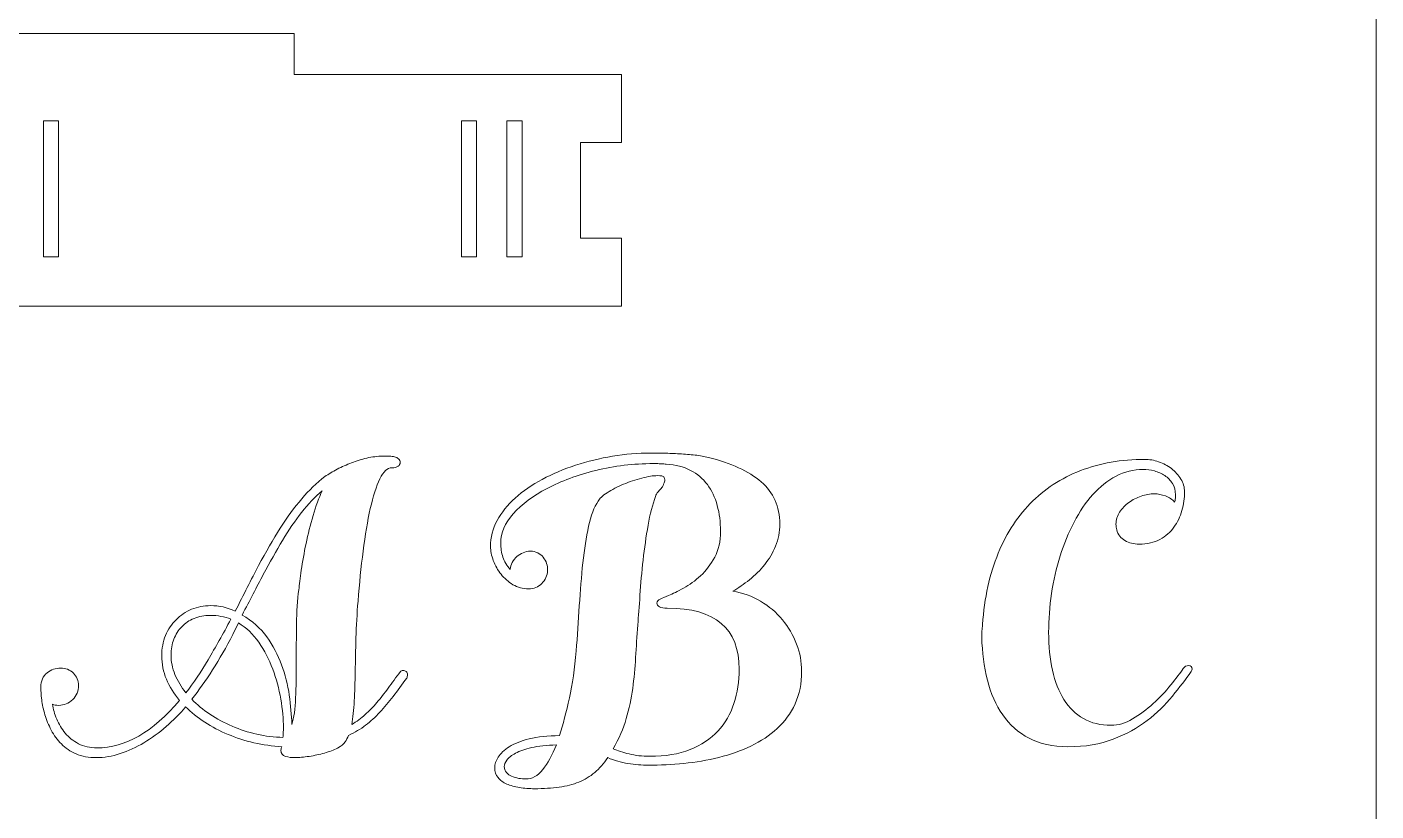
# Model space of a CAD drawing. Header units: millimetres. Extents: x -989 to 989, y -553 to 553.
# Drawn here: x 494.3 to 593.2, y 213.7 to 271.3 of the extents above; entities that cross this region are included whole.
import ezdxf

# ---------------------------------------------------------------- set-up
doc = ezdxf.new("R2010")
doc.units = ezdxf.units.MM
doc.header["$MEASUREMENT"] = 0
doc.layers.add('Camada 1', color=7, linetype='Continuous')

msp = doc.modelspace()

# ---------------------------------------------------------------- linework, layer by layer
at = {"layer": 'Camada 1', "color": 142, "lineweight": 20}
msp.add_lwpolyline([(395.4718, 33.5177), (593.2076, 33.5177), (593.2076, 414.1477), (395.4718, 414.1477), (395.4718, 33.5177)], close=True, dxfattribs=at)
at = {"layer": 'Camada 1', "lineweight": 9}
for points, knots in [([(537.863, 250.7797), (507.7715, 250.7797), (483.9545, 250.7797), (453.863, 250.7797), (453.863, 250.7797), (453.863, 250.7797), (453.863, 255.7797), (453.863, 255.7797), (453.863, 255.7797), (453.863, 255.7797), (450.863, 255.7797), (450.863, 255.7797), (450.863, 255.7797), (450.863, 255.7797), (450.863, 262.7797), (450.863, 262.7797), (450.863, 262.7797), (450.863, 262.7797), (453.863, 262.7797), (453.863, 262.7797), (453.863, 262.7797), (453.863, 262.7797), (453.863, 267.7797), (453.863, 267.7797), (453.863, 267.7797), (453.863, 267.7797), (463.363, 267.7797), (463.363, 267.7797), (463.363, 267.7797), (463.363, 267.7797), (463.363, 267.7797), (463.363, 267.7797), (463.363, 267.7797), (463.363, 267.7797), (474.8398, 267.7797), (474.8398, 267.7797), (474.8398, 267.7797), (474.8398, 267.7797), (474.8398, 270.7797), (474.8398, 270.7797), (474.8398, 270.7797), (487.0825, 270.7797), (501.6199, 270.7797), (513.8626, 270.7797), (513.8626, 270.7797), (513.8626, 270.7797), (513.8626, 267.7797), (513.8626, 267.7797), (513.8626, 267.7797), (513.8626, 267.7797), (525.363, 267.7797), (525.363, 267.7797), (525.363, 267.7797), (525.363, 267.7797), (525.363, 267.7797), (525.363, 267.7797), (525.363, 267.7797), (525.363, 267.7797), (537.863, 267.7797), (537.863, 267.7797), (537.863, 267.7797), (537.863, 267.7797), (537.863, 262.7797), (537.863, 262.7797), (537.863, 262.7797), (537.863, 262.7797), (534.863, 262.7797), (534.863, 262.7797), (534.863, 262.7797), (534.863, 262.7797), (534.863, 255.7797), (534.863, 255.7797), (534.863, 255.7797), (534.863, 255.7797), (537.863, 255.7797), (537.863, 255.7797), (537.863, 255.7797), (537.863, 255.7797), (537.863, 250.7797), (537.863, 250.7797)], [0, 0, 0, 0, 0.047619, 0.047619, 0.047619, 0.047619, 0.0952381, 0.0952381, 0.0952381, 0.0952381, 0.1428571, 0.1428571, 0.1428571, 0.1428571, 0.1904762, 0.1904762, 0.1904762, 0.1904762, 0.2380952, 0.2380952, 0.2380952, 0.2380952, 0.2857143, 0.2857143, 0.2857143, 0.2857143, 0.3333333, 0.3333333, 0.3333333, 0.3333333, 0.3809524, 0.3809524, 0.3809524, 0.3809524, 0.4285714, 0.4285714, 0.4285714, 0.4285714, 0.4761905, 0.4761905, 0.4761905, 0.4761905, 0.5238095, 0.5238095, 0.5238095, 0.5238095, 0.5714286, 0.5714286, 0.5714286, 0.5714286, 0.6190476, 0.6190476, 0.6190476, 0.6190476, 0.6666667, 0.6666667, 0.6666667, 0.6666667, 0.7142857, 0.7142857, 0.7142857, 0.7142857, 0.7619048, 0.7619048, 0.7619048, 0.7619048, 0.8095238, 0.8095238, 0.8095238, 0.8095238, 0.8571429, 0.8571429, 0.8571429, 0.8571429, 0.9047619, 0.9047619, 0.9047619, 0.9047619, 1, 1, 1, 1]), ([(496.5894, 254.3914), (496.5894, 254.3914), (495.4762, 254.3914), (495.4762, 254.3914), (495.4762, 254.3914), (495.4762, 254.3914), (495.4762, 264.3914), (495.4762, 264.3914), (495.4762, 264.3914), (495.4762, 264.3914), (496.5894, 264.3914), (496.5894, 264.3914), (496.5894, 264.3914), (496.5894, 264.3914), (496.5894, 254.3914), (496.5894, 254.3914)], [0, 0, 0, 0, 0.2, 0.2, 0.2, 0.2, 0.4, 0.4, 0.4, 0.4, 0.6, 0.6, 0.6, 0.6, 1, 1, 1, 1]), ([(527.2415, 254.3914), (527.2415, 254.3914), (526.1283, 254.3914), (526.1283, 254.3914), (526.1283, 254.3914), (526.1283, 254.3914), (526.1283, 264.3914), (526.1283, 264.3914), (526.1283, 264.3914), (526.1283, 264.3914), (527.2415, 264.3914), (527.2415, 264.3914), (527.2415, 264.3914), (527.2415, 264.3914), (527.2415, 254.3914), (527.2415, 254.3914)], [0, 0, 0, 0, 0.2, 0.2, 0.2, 0.2, 0.4, 0.4, 0.4, 0.4, 0.6, 0.6, 0.6, 0.6, 1, 1, 1, 1]), ([(530.5811, 254.3914), (530.5811, 254.3914), (529.4679, 254.3914), (529.4679, 254.3914), (529.4679, 254.3914), (529.4679, 254.3914), (529.4679, 264.3914), (529.4679, 264.3914), (529.4679, 264.3914), (529.4679, 264.3914), (530.5811, 264.3914), (530.5811, 264.3914), (530.5811, 264.3914), (530.5811, 264.3914), (530.5811, 254.3914), (530.5811, 254.3914)], [0, 0, 0, 0, 0.2, 0.2, 0.2, 0.2, 0.4, 0.4, 0.4, 0.4, 0.6, 0.6, 0.6, 0.6, 1, 1, 1, 1])]:
    msp.add_open_spline(points, degree=3, knots=knots, dxfattribs=at)
at = {"layer": 'Camada 1', "color": 250, "lineweight": 9}
for points, knots in [([(499.3585, 217.6487), (498.7883, 217.6487), (498.2925, 217.7429), (497.8661, 217.9264), (497.8661, 217.9264), (497.4447, 218.1148), (497.0877, 218.3528), (496.7903, 218.6502), (496.7903, 218.6502), (496.4928, 218.9477), (496.2449, 219.2849), (496.0466, 219.6617), (496.0466, 219.6617), (495.8482, 220.0434), (495.6945, 220.4202), (495.5805, 220.797), (495.5805, 220.797), (495.4714, 221.1739), (495.3921, 221.5407), (495.3475, 221.8928), (495.3475, 221.8928), (495.3029, 222.2448), (495.283, 222.5522), (495.283, 222.81), (495.283, 222.81), (495.283, 223.281), (495.4367, 223.633), (495.7392, 223.871), (495.7392, 223.871), (496.0466, 224.104), (496.3787, 224.223), (496.7407, 224.223), (496.7407, 224.223), (497.1026, 224.223), (497.41, 224.0991), (497.6678, 223.8512), (497.6678, 223.8512), (497.9207, 223.6033), (498.0496, 223.3008), (498.0496, 222.9389), (498.0496, 222.9389), (498.0496, 222.5423), (497.9058, 222.2002), (497.6182, 221.9126), (497.6182, 221.9126), (497.3307, 221.63), (496.9886, 221.4862), (496.5919, 221.4862), (496.5919, 221.4862), (496.4184, 221.4862), (496.2597, 221.511), (496.1259, 221.5606), (496.1259, 221.5606), (496.1854, 221.2135), (496.2945, 220.8565), (496.4481, 220.4797), (496.4481, 220.4797), (496.6068, 220.1029), (496.815, 219.7608), (497.0729, 219.4435), (497.0729, 219.4435), (497.3356, 219.1312), (497.6579, 218.8733), (498.0397, 218.6701), (498.0397, 218.6701), (498.4264, 218.4668), (498.8776, 218.3627), (499.4031, 218.3627), (499.4031, 218.3627), (501.4756, 218.3627), (503.4885, 219.5228), (505.4519, 221.8481), (505.4519, 221.8481), (505.0404, 222.3439), (504.7231, 222.8645), (504.49, 223.405), (504.49, 223.405), (504.262, 223.9503), (504.1479, 224.5205), (504.1479, 225.1155), (504.1479, 225.1155), (504.1479, 225.6559), (504.2421, 226.1566), (504.4256, 226.6078), (504.4256, 226.6078), (504.614, 227.059), (504.8718, 227.4457), (505.199, 227.773), (505.199, 227.773), (505.5262, 228.1002), (505.908, 228.358), (506.3443, 228.5365), (506.3443, 228.5365), (506.7757, 228.715), (507.2417, 228.8042), (507.7375, 228.8042), (507.7375, 228.8042), (508.3573, 228.8042), (508.9621, 228.6704), (509.5422, 228.3977), (509.5422, 228.3977), (510.1521, 229.6124), (510.7222, 230.7279), (511.2527, 231.7394), (511.2527, 231.7394), (511.7882, 232.7508), (512.3137, 233.6631), (512.8343, 234.4811), (512.8343, 234.4811), (513.3549, 235.2942), (513.8854, 236.0132), (514.4159, 236.6428), (514.4159, 236.6428), (514.9514, 237.2675), (515.5117, 237.8129), (516.1066, 238.274), (516.1066, 238.274), (516.3843, 238.4574), (516.6867, 238.6359), (517.0189, 238.8144), (517.0189, 238.8144), (517.356, 238.988), (517.7081, 239.1466), (518.07, 239.2854), (518.07, 239.2854), (518.4369, 239.4292), (518.8137, 239.5432), (519.1955, 239.6325), (519.1955, 239.6325), (519.5822, 239.7168), (519.9639, 239.7713), (520.3507, 239.7812), (520.3507, 239.7812), (520.3507, 239.7812), (520.5539, 239.7812), (520.5539, 239.7812), (520.5539, 239.7812), (520.6432, 239.7812), (520.7473, 239.7763), (520.8713, 239.7713), (520.8713, 239.7713), (520.9952, 239.7664), (521.1142, 239.7515), (521.2233, 239.7267), (521.2233, 239.7267), (521.3373, 239.7019), (521.4315, 239.6523), (521.5108, 239.5829), (521.5108, 239.5829), (521.5902, 239.5135), (521.6348, 239.4243), (521.6348, 239.3102), (521.6348, 239.3102), (521.6348, 239.2011), (521.5852, 239.1069), (521.486, 239.0326), (521.486, 239.0326), (521.3869, 238.9582), (521.2282, 238.9185), (521.02, 238.9185), (521.02, 238.9185), (520.6977, 238.9185), (520.4052, 238.6458), (520.1474, 238.1005), (520.1474, 238.1005), (519.8846, 237.5551), (519.6516, 236.8312), (519.4483, 235.9239), (519.4483, 235.9239), (519.245, 235.0216), (519.0665, 233.9804), (518.9178, 232.8004), (518.9178, 232.8004), (518.7691, 231.6253), (518.6451, 230.4057), (518.546, 229.1414), (518.546, 229.1414), (518.4716, 228.2093), (518.422, 227.3069), (518.3972, 226.4343), (518.3972, 226.4343), (518.3724, 225.5617), (518.3526, 224.7337), (518.3427, 223.9603), (518.3427, 223.9603), (518.3278, 223.1868), (518.303, 222.4729), (518.2683, 221.8134), (518.2683, 221.8134), (518.2286, 221.159), (518.1691, 220.5789), (518.0799, 220.0831), (518.0799, 220.0831), (518.4418, 220.2963), (518.7691, 220.5343), (519.0665, 220.802), (519.0665, 220.802), (519.364, 221.0648), (519.6516, 221.3623), (519.9292, 221.6944), (519.9292, 221.6944), (520.2118, 222.0217), (520.4845, 222.3737), (520.7572, 222.7505), (520.7572, 222.7505), (521.0299, 223.1323), (521.3274, 223.5388), (521.6497, 223.9702), (521.6497, 223.9702), (521.6992, 224.0197), (521.7687, 224.0445), (521.8529, 224.0445), (521.8529, 224.0445), (521.9422, 224.0445), (522.0166, 224.0148), (522.0761, 223.9603), (522.0761, 223.9603), (522.1405, 223.9057), (522.1703, 223.8264), (522.1703, 223.7272), (522.1703, 223.7272), (522.1703, 223.6925), (522.1703, 223.6479), (522.1603, 223.5983), (522.1603, 223.5983), (522.1554, 223.5487), (522.1405, 223.514), (522.1157, 223.4892), (522.1157, 223.4892), (521.7687, 223.0034), (521.4365, 222.5522), (521.1192, 222.1407), (521.1192, 222.1407), (520.8068, 221.7242), (520.4845, 221.3375), (520.1523, 220.9855), (520.1523, 220.9855), (519.8251, 220.6334), (519.4731, 220.3161), (519.1013, 220.0286), (519.1013, 220.0286), (518.7294, 219.746), (518.3179, 219.4981), (517.8568, 219.2849), (517.8568, 219.2849), (517.7824, 219.0865), (517.6932, 218.9279), (517.594, 218.8039), (517.594, 218.8039), (517.5097, 218.6403), (517.3263, 218.4866), (517.0437, 218.3478), (517.0437, 218.3478), (516.766, 218.204), (516.4438, 218.085), (516.0868, 217.9859), (516.0868, 217.9859), (515.7249, 217.8867), (515.348, 217.8024), (514.9564, 217.7429), (514.9564, 217.7429), (514.5647, 217.6785), (514.2176, 217.6487), (513.9201, 217.6487), (513.9201, 217.6487), (513.6722, 217.6487), (513.4392, 217.6785), (513.2211, 217.733), (513.2211, 217.733), (513.0029, 217.7925), (512.8938, 217.9462), (512.8938, 218.204), (512.8938, 218.204), (512.8938, 218.2933), (512.9137, 218.3775), (512.9533, 218.4519), (512.9533, 218.4519), (512.2592, 218.4916), (511.58, 218.5858), (510.9156, 218.7395), (510.9156, 218.7395), (510.2512, 218.8932), (509.6166, 219.1014), (509.0117, 219.3543), (509.0117, 219.3543), (508.4019, 219.6071), (507.8367, 219.9046), (507.3062, 220.2467), (507.3062, 220.2467), (506.7806, 220.5888), (506.3146, 220.9607), (505.9031, 221.3722), (505.9031, 221.3722), (505.4717, 220.8615), (504.9908, 220.3806), (504.4702, 219.9294), (504.4702, 219.9294), (503.9496, 219.4782), (503.4092, 219.0816), (502.844, 218.7444), (502.844, 218.7444), (502.2788, 218.4073), (501.6987, 218.1445), (501.1037, 217.9462), (501.1037, 217.9462), (500.5088, 217.7479), (499.9287, 217.6487), (499.3585, 217.6487)], [0, 0, 0, 0, 0.0128205, 0.0128205, 0.0128205, 0.0128205, 0.025641, 0.025641, 0.025641, 0.025641, 0.0384615, 0.0384615, 0.0384615, 0.0384615, 0.0512821, 0.0512821, 0.0512821, 0.0512821, 0.0641026, 0.0641026, 0.0641026, 0.0641026, 0.0769231, 0.0769231, 0.0769231, 0.0769231, 0.0897436, 0.0897436, 0.0897436, 0.0897436, 0.1025641, 0.1025641, 0.1025641, 0.1025641, 0.1153846, 0.1153846, 0.1153846, 0.1153846, 0.1282051, 0.1282051, 0.1282051, 0.1282051, 0.1410256, 0.1410256, 0.1410256, 0.1410256, 0.1538462, 0.1538462, 0.1538462, 0.1538462, 0.1666667, 0.1666667, 0.1666667, 0.1666667, 0.1794872, 0.1794872, 0.1794872, 0.1794872, 0.1923077, 0.1923077, 0.1923077, 0.1923077, 0.2051282, 0.2051282, 0.2051282, 0.2051282, 0.2179487, 0.2179487, 0.2179487, 0.2179487, 0.2307692, 0.2307692, 0.2307692, 0.2307692, 0.2435897, 0.2435897, 0.2435897, 0.2435897, 0.2564103, 0.2564103, 0.2564103, 0.2564103, 0.2692308, 0.2692308, 0.2692308, 0.2692308, 0.2820513, 0.2820513, 0.2820513, 0.2820513, 0.2948718, 0.2948718, 0.2948718, 0.2948718, 0.3076923, 0.3076923, 0.3076923, 0.3076923, 0.3205128, 0.3205128, 0.3205128, 0.3205128, 0.3333333, 0.3333333, 0.3333333, 0.3333333, 0.3461538, 0.3461538, 0.3461538, 0.3461538, 0.3589744, 0.3589744, 0.3589744, 0.3589744, 0.3717949, 0.3717949, 0.3717949, 0.3717949, 0.3846154, 0.3846154, 0.3846154, 0.3846154, 0.3974359, 0.3974359, 0.3974359, 0.3974359, 0.4102564, 0.4102564, 0.4102564, 0.4102564, 0.4230769, 0.4230769, 0.4230769, 0.4230769, 0.4358974, 0.4358974, 0.4358974, 0.4358974, 0.4487179, 0.4487179, 0.4487179, 0.4487179, 0.4615385, 0.4615385, 0.4615385, 0.4615385, 0.474359, 0.474359, 0.474359, 0.474359, 0.4871795, 0.4871795, 0.4871795, 0.4871795, 0.5, 0.5, 0.5, 0.5, 0.5128205, 0.5128205, 0.5128205, 0.5128205, 0.525641, 0.525641, 0.525641, 0.525641, 0.5384615, 0.5384615, 0.5384615, 0.5384615, 0.5512821, 0.5512821, 0.5512821, 0.5512821, 0.5641026, 0.5641026, 0.5641026, 0.5641026, 0.5769231, 0.5769231, 0.5769231, 0.5769231, 0.5897436, 0.5897436, 0.5897436, 0.5897436, 0.6025641, 0.6025641, 0.6025641, 0.6025641, 0.6153846, 0.6153846, 0.6153846, 0.6153846, 0.6282051, 0.6282051, 0.6282051, 0.6282051, 0.6410256, 0.6410256, 0.6410256, 0.6410256, 0.6538462, 0.6538462, 0.6538462, 0.6538462, 0.6666667, 0.6666667, 0.6666667, 0.6666667, 0.6794872, 0.6794872, 0.6794872, 0.6794872, 0.6923077, 0.6923077, 0.6923077, 0.6923077, 0.7051282, 0.7051282, 0.7051282, 0.7051282, 0.7179487, 0.7179487, 0.7179487, 0.7179487, 0.7307692, 0.7307692, 0.7307692, 0.7307692, 0.7435897, 0.7435897, 0.7435897, 0.7435897, 0.7564103, 0.7564103, 0.7564103, 0.7564103, 0.7692308, 0.7692308, 0.7692308, 0.7692308, 0.7820513, 0.7820513, 0.7820513, 0.7820513, 0.7948718, 0.7948718, 0.7948718, 0.7948718, 0.8076923, 0.8076923, 0.8076923, 0.8076923, 0.8205128, 0.8205128, 0.8205128, 0.8205128, 0.8333333, 0.8333333, 0.8333333, 0.8333333, 0.8461538, 0.8461538, 0.8461538, 0.8461538, 0.8589744, 0.8589744, 0.8589744, 0.8589744, 0.8717949, 0.8717949, 0.8717949, 0.8717949, 0.8846154, 0.8846154, 0.8846154, 0.8846154, 0.8974359, 0.8974359, 0.8974359, 0.8974359, 0.9102564, 0.9102564, 0.9102564, 0.9102564, 0.9230769, 0.9230769, 0.9230769, 0.9230769, 0.9358974, 0.9358974, 0.9358974, 0.9358974, 0.9487179, 0.9487179, 0.9487179, 0.9487179, 0.9615385, 0.9615385, 0.9615385, 0.9615385, 0.974359, 0.974359, 0.974359, 0.974359, 1, 1, 1, 1]), ([(531.0519, 230.0327), (530.6304, 230.0327), (530.2487, 230.1368), (529.9115, 230.3401), (529.9115, 230.3401), (529.5694, 230.5433), (529.2769, 230.8012), (529.0339, 231.1036), (529.0339, 231.1036), (528.796, 231.406), (528.6076, 231.7432), (528.4687, 232.1101), (528.4687, 232.1101), (528.3349, 232.477), (528.2655, 232.8191), (528.2655, 233.1413), (528.2655, 233.1413), (528.2655, 233.8156), (528.4241, 234.4453), (528.7464, 235.0452), (528.7464, 235.0452), (529.0687, 235.6402), (529.5149, 236.1905), (530.0751, 236.7012), (530.0751, 236.7012), (530.6403, 237.2119), (531.2998, 237.668), (532.0534, 238.0696), (532.0534, 238.0696), (532.8119, 238.4761), (533.6251, 238.8182), (534.4977, 239.1058), (534.4977, 239.1058), (535.3703, 239.3884), (536.2726, 239.6115), (537.2097, 239.7652), (537.2097, 239.7652), (538.1418, 239.9189), (539.0739, 239.9983), (540.001, 239.9983), (540.001, 239.9983), (540.2886, 239.9983), (540.6158, 239.9933), (540.9877, 239.9883), (540.9877, 239.9883), (541.3595, 239.9834), (541.7413, 239.9685), (542.128, 239.9437), (542.128, 239.9437), (542.5197, 239.9189), (542.8965, 239.8842), (543.2634, 239.8495), (543.2634, 239.8495), (543.6303, 239.8098), (543.9526, 239.7553), (544.2401, 239.6809), (544.2401, 239.6809), (545.911, 239.2694), (547.2001, 238.6745), (548.1123, 237.8911), (548.1123, 237.8911), (549.0196, 237.1077), (549.4758, 236.0765), (549.4758, 234.7973), (549.4758, 234.7973), (549.4758, 234.2123), (549.3717, 233.6718), (549.1684, 233.1711), (549.1684, 233.1711), (548.9651, 232.6753), (548.6974, 232.2241), (548.3701, 231.8126), (548.3701, 231.8126), (548.0429, 231.4011), (547.6711, 231.0342), (547.2596, 230.702), (547.2596, 230.702), (546.8431, 230.3748), (546.4316, 230.0922), (546.025, 229.8542), (546.025, 229.8542), (546.7687, 229.7451), (547.448, 229.5022), (548.0677, 229.1303), (548.0677, 229.1303), (548.6875, 228.7585), (549.2229, 228.3073), (549.6691, 227.7669), (549.6691, 227.7669), (550.1154, 227.2314), (550.4624, 226.6364), (550.7103, 225.9869), (550.7103, 225.9869), (550.9582, 225.3374), (551.0822, 224.6731), (551.0822, 223.9938), (551.0822, 223.9938), (551.0822, 223.0915), (550.9235, 222.2883), (550.6012, 221.5892), (550.6012, 221.5892), (550.279, 220.8901), (549.8427, 220.2902), (549.2874, 219.7795), (549.2874, 219.7795), (548.737, 219.2738), (548.0975, 218.8474), (547.3637, 218.5004), (547.3637, 218.5004), (546.6348, 218.1583), (545.8515, 217.8757), (545.0136, 217.6674), (545.0136, 217.6674), (544.1806, 217.4592), (543.3179, 217.3104), (542.4404, 217.2212), (542.4404, 217.2212), (541.5628, 217.1369), (540.7001, 217.0923), (539.8573, 217.0923), (539.8573, 217.0923), (539.3615, 217.0923), (538.8557, 217.132), (538.3451, 217.2113), (538.3451, 217.2113), (537.8294, 217.2956), (537.3386, 217.4394), (536.8676, 217.6476), (536.8676, 217.6476), (536.5701, 217.2162), (536.2478, 216.8494), (535.9057, 216.5568), (535.9057, 216.5568), (535.5686, 216.2643), (535.1819, 216.0313), (534.7456, 215.8528), (534.7456, 215.8528), (534.3142, 215.6793), (533.8283, 215.5553), (533.2978, 215.4809), (533.2978, 215.4809), (532.7624, 215.4066), (532.1624, 215.3669), (531.4931, 215.3669), (531.4931, 215.3669), (531.1113, 215.3669), (530.7395, 215.3967), (530.3875, 215.4512), (530.3875, 215.4512), (530.0355, 215.5057), (529.7231, 215.595), (529.4554, 215.709), (529.4554, 215.709), (529.1926, 215.828), (528.9794, 215.9867), (528.8158, 216.185), (528.8158, 216.185), (528.6571, 216.3833), (528.5729, 216.6312), (528.5729, 216.9237), (528.5729, 216.9237), (528.5729, 217.1617), (528.6571, 217.4146), (528.8257, 217.6873), (528.8257, 217.6873), (528.9943, 217.9599), (529.262, 218.2128), (529.6339, 218.4458), (529.6339, 218.4458), (530.0057, 218.6838), (530.4966, 218.8772), (531.1014, 219.0309), (531.1014, 219.0309), (531.7113, 219.1846), (532.455, 219.2639), (533.3325, 219.2639), (533.3325, 219.2639), (533.5804, 220.0968), (533.8184, 221.0141), (534.0514, 222.0255), (534.0514, 222.0255), (534.2795, 223.0369), (534.4431, 224.1872), (534.5423, 225.4763), (534.5423, 225.4763), (534.6315, 226.567), (534.7059, 227.6677), (534.7753, 228.7833), (534.7753, 228.7833), (534.8447, 229.8988), (534.929, 230.9549), (535.0331, 231.9465), (535.0331, 231.9465), (535.1422, 232.9381), (535.281, 233.8305), (535.4546, 234.6238), (535.4546, 234.6238), (535.6281, 235.4171), (535.8611, 236.0269), (536.1635, 236.4632), (536.1635, 236.4632), (536.2478, 236.6615), (536.466, 236.8698), (536.823, 237.0929), (536.823, 237.0929), (537.175, 237.316), (537.5716, 237.5242), (538.0129, 237.7077), (538.0129, 237.7077), (538.4541, 237.8961), (538.9004, 238.0448), (539.3615, 238.1638), (539.3615, 238.1638), (539.8176, 238.2828), (540.1994, 238.3423), (540.4968, 238.3423), (540.4968, 238.3423), (540.7695, 238.3423), (540.9282, 238.3076), (540.9778, 238.2481), (540.9778, 238.2481), (541.0273, 238.1836), (541.0521, 238.0845), (541.0521, 237.9506), (541.0521, 237.9506), (540.9926, 237.7622), (540.9282, 237.6234), (540.8687, 237.5292), (540.8687, 237.5292), (540.8042, 237.4399), (540.7398, 237.3556), (540.6704, 237.2912), (540.6704, 237.2912), (540.6059, 237.2218), (540.5464, 237.1573), (540.4968, 237.0929), (540.4968, 237.0929), (540.4473, 237.0334), (540.4026, 236.9392), (540.3679, 236.8152), (540.3679, 236.8152), (540.1448, 236.2351), (539.9614, 235.5311), (539.8176, 234.7031), (539.8176, 234.7031), (539.6738, 233.8801), (539.5548, 233.0273), (539.4557, 232.1497), (539.4557, 232.1497), (539.3565, 231.2672), (539.2772, 230.4095), (539.2226, 229.5716), (539.2226, 229.5716), (539.1681, 228.7386), (539.1136, 228.0098), (539.064, 227.3901), (539.064, 227.3901), (539.0045, 226.5571), (538.9499, 225.7589), (538.9053, 224.9904), (538.9053, 224.9904), (538.8607, 224.2219), (538.7913, 223.4683), (538.6921, 222.7246), (538.6921, 222.7246), (538.593, 221.9809), (538.4343, 221.2421), (538.2162, 220.5084), (538.2162, 220.5084), (538.003, 219.7795), (537.6807, 219.0408), (537.2593, 218.2971), (537.2593, 218.2971), (537.5964, 218.1632), (537.9881, 218.0343), (538.4343, 217.9203), (538.4343, 217.9203), (538.8805, 217.8062), (539.3813, 217.7467), (539.9366, 217.7467), (539.9366, 217.7467), (541.0868, 217.7467), (542.0735, 217.9104), (542.9015, 218.2376), (542.9015, 218.2376), (543.7295, 218.5698), (544.4137, 219.021), (544.9442, 219.5961), (544.9442, 219.5961), (545.4747, 220.1712), (545.8664, 220.8505), (546.1192, 221.6289), (546.1192, 221.6289), (546.3721, 222.4122), (546.501, 223.2501), (546.501, 224.1426), (546.501, 224.1426), (546.501, 227.1273), (544.7458, 228.6196), (541.2306, 228.6196), (541.2306, 228.6196), (540.72, 228.6196), (540.4671, 228.7436), (540.4671, 228.9915), (540.4671, 228.9915), (540.477, 229.1254), (540.5613, 229.2245), (540.715, 229.289), (540.715, 229.289), (540.8736, 229.3485), (541.072, 229.4377), (541.3199, 229.5468), (541.3199, 229.5468), (541.6173, 229.6707), (541.9842, 229.8542), (542.4205, 230.0872), (542.4205, 230.0872), (542.8519, 230.3252), (543.2684, 230.6276), (543.6749, 230.9995), (543.6749, 230.9995), (544.0765, 231.3713), (544.4186, 231.8225), (544.7062, 232.358), (544.7062, 232.358), (544.9888, 232.8885), (545.1326, 233.5181), (545.1326, 234.2519), (545.1326, 234.2519), (545.1326, 234.9312), (545.0532, 235.5658), (544.8896, 236.1558), (544.8896, 236.1558), (544.731, 236.7458), (544.488, 237.2565), (544.1658, 237.6878), (544.1658, 237.6878), (543.8435, 238.1241), (543.432, 238.4712), (542.9312, 238.729), (542.9312, 238.729), (542.4305, 238.9918), (541.8405, 239.1455), (541.1563, 239.1951), (541.1563, 239.1951), (541.1563, 239.1951), (541.0819, 239.1951), (541.0819, 239.1951), (541.0819, 239.1951), (540.9331, 239.205), (540.7844, 239.2149), (540.6357, 239.2198), (540.6357, 239.2198), (540.4869, 239.2248), (540.3481, 239.2248), (540.2093, 239.2248), (540.2093, 239.2248), (538.7467, 239.2248), (537.3436, 239.0562), (535.995, 238.724), (535.995, 238.724), (534.6414, 238.3869), (533.4515, 237.9506), (532.4153, 237.4052), (532.4153, 237.4052), (531.384, 236.8598), (530.5561, 236.2401), (529.9363, 235.546), (529.9363, 235.546), (529.3166, 234.8518), (529.0092, 234.1379), (529.0092, 233.4041), (529.0092, 233.4041), (529.0092, 233.0323), (529.0637, 232.6852), (529.1678, 232.3629), (529.1678, 232.3629), (529.2719, 232.0407), (529.4554, 231.7382), (529.7132, 231.4556), (529.7132, 231.4556), (529.7281, 231.6391), (529.7776, 231.8126), (529.8619, 231.9762), (529.8619, 231.9762), (529.9512, 232.1398), (530.0603, 232.2786), (530.1991, 232.3976), (530.1991, 232.3976), (530.3329, 232.5166), (530.4866, 232.6108), (530.6552, 232.6852), (530.6552, 232.6852), (530.8188, 232.7596), (530.9973, 232.7992), (531.1857, 232.7992), (531.1857, 232.7992), (531.384, 232.7992), (531.5625, 232.7596), (531.7212, 232.6753), (531.7212, 232.6753), (531.8848, 232.596), (532.0187, 232.4869), (532.1327, 232.3481), (532.1327, 232.3481), (532.2418, 232.2142), (532.3261, 232.0605), (532.3806, 231.8919), (532.3806, 231.8919), (532.4401, 231.7233), (532.4599, 231.5548), (532.45, 231.3812), (532.45, 231.3812), (532.4252, 231.0044), (532.2814, 230.6871), (532.0187, 230.4244), (532.0187, 230.4244), (531.7608, 230.1616), (531.4386, 230.0327), (531.0519, 230.0327)], [0, 0, 0, 0, 0.009434, 0.009434, 0.009434, 0.009434, 0.0188679, 0.0188679, 0.0188679, 0.0188679, 0.0283019, 0.0283019, 0.0283019, 0.0283019, 0.0377358, 0.0377358, 0.0377358, 0.0377358, 0.0471698, 0.0471698, 0.0471698, 0.0471698, 0.0566038, 0.0566038, 0.0566038, 0.0566038, 0.0660377, 0.0660377, 0.0660377, 0.0660377, 0.0754717, 0.0754717, 0.0754717, 0.0754717, 0.0849057, 0.0849057, 0.0849057, 0.0849057, 0.0943396, 0.0943396, 0.0943396, 0.0943396, 0.1037736, 0.1037736, 0.1037736, 0.1037736, 0.1132075, 0.1132075, 0.1132075, 0.1132075, 0.1226415, 0.1226415, 0.1226415, 0.1226415, 0.1320755, 0.1320755, 0.1320755, 0.1320755, 0.1415094, 0.1415094, 0.1415094, 0.1415094, 0.1509434, 0.1509434, 0.1509434, 0.1509434, 0.1603774, 0.1603774, 0.1603774, 0.1603774, 0.1698113, 0.1698113, 0.1698113, 0.1698113, 0.1792453, 0.1792453, 0.1792453, 0.1792453, 0.1886792, 0.1886792, 0.1886792, 0.1886792, 0.1981132, 0.1981132, 0.1981132, 0.1981132, 0.2075472, 0.2075472, 0.2075472, 0.2075472, 0.2169811, 0.2169811, 0.2169811, 0.2169811, 0.2264151, 0.2264151, 0.2264151, 0.2264151, 0.2358491, 0.2358491, 0.2358491, 0.2358491, 0.245283, 0.245283, 0.245283, 0.245283, 0.254717, 0.254717, 0.254717, 0.254717, 0.2641509, 0.2641509, 0.2641509, 0.2641509, 0.2735849, 0.2735849, 0.2735849, 0.2735849, 0.2830189, 0.2830189, 0.2830189, 0.2830189, 0.2924528, 0.2924528, 0.2924528, 0.2924528, 0.3018868, 0.3018868, 0.3018868, 0.3018868, 0.3113208, 0.3113208, 0.3113208, 0.3113208, 0.3207547, 0.3207547, 0.3207547, 0.3207547, 0.3301887, 0.3301887, 0.3301887, 0.3301887, 0.3396226, 0.3396226, 0.3396226, 0.3396226, 0.3490566, 0.3490566, 0.3490566, 0.3490566, 0.3584906, 0.3584906, 0.3584906, 0.3584906, 0.3679245, 0.3679245, 0.3679245, 0.3679245, 0.3773585, 0.3773585, 0.3773585, 0.3773585, 0.3867925, 0.3867925, 0.3867925, 0.3867925, 0.3962264, 0.3962264, 0.3962264, 0.3962264, 0.4056604, 0.4056604, 0.4056604, 0.4056604, 0.4150943, 0.4150943, 0.4150943, 0.4150943, 0.4245283, 0.4245283, 0.4245283, 0.4245283, 0.4339623, 0.4339623, 0.4339623, 0.4339623, 0.4433962, 0.4433962, 0.4433962, 0.4433962, 0.4528302, 0.4528302, 0.4528302, 0.4528302, 0.4622642, 0.4622642, 0.4622642, 0.4622642, 0.4716981, 0.4716981, 0.4716981, 0.4716981, 0.4811321, 0.4811321, 0.4811321, 0.4811321, 0.490566, 0.490566, 0.490566, 0.490566, 0.5, 0.5, 0.5, 0.5, 0.509434, 0.509434, 0.509434, 0.509434, 0.5188679, 0.5188679, 0.5188679, 0.5188679, 0.5283019, 0.5283019, 0.5283019, 0.5283019, 0.5377358, 0.5377358, 0.5377358, 0.5377358, 0.5471698, 0.5471698, 0.5471698, 0.5471698, 0.5566038, 0.5566038, 0.5566038, 0.5566038, 0.5660377, 0.5660377, 0.5660377, 0.5660377, 0.5754717, 0.5754717, 0.5754717, 0.5754717, 0.5849057, 0.5849057, 0.5849057, 0.5849057, 0.5943396, 0.5943396, 0.5943396, 0.5943396, 0.6037736, 0.6037736, 0.6037736, 0.6037736, 0.6132075, 0.6132075, 0.6132075, 0.6132075, 0.6226415, 0.6226415, 0.6226415, 0.6226415, 0.6320755, 0.6320755, 0.6320755, 0.6320755, 0.6415094, 0.6415094, 0.6415094, 0.6415094, 0.6509434, 0.6509434, 0.6509434, 0.6509434, 0.6603774, 0.6603774, 0.6603774, 0.6603774, 0.6698113, 0.6698113, 0.6698113, 0.6698113, 0.6792453, 0.6792453, 0.6792453, 0.6792453, 0.6886792, 0.6886792, 0.6886792, 0.6886792, 0.6981132, 0.6981132, 0.6981132, 0.6981132, 0.7075472, 0.7075472, 0.7075472, 0.7075472, 0.7169811, 0.7169811, 0.7169811, 0.7169811, 0.7264151, 0.7264151, 0.7264151, 0.7264151, 0.7358491, 0.7358491, 0.7358491, 0.7358491, 0.745283, 0.745283, 0.745283, 0.745283, 0.754717, 0.754717, 0.754717, 0.754717, 0.7641509, 0.7641509, 0.7641509, 0.7641509, 0.7735849, 0.7735849, 0.7735849, 0.7735849, 0.7830189, 0.7830189, 0.7830189, 0.7830189, 0.7924528, 0.7924528, 0.7924528, 0.7924528, 0.8018868, 0.8018868, 0.8018868, 0.8018868, 0.8113208, 0.8113208, 0.8113208, 0.8113208, 0.8207547, 0.8207547, 0.8207547, 0.8207547, 0.8301887, 0.8301887, 0.8301887, 0.8301887, 0.8396226, 0.8396226, 0.8396226, 0.8396226, 0.8490566, 0.8490566, 0.8490566, 0.8490566, 0.8584906, 0.8584906, 0.8584906, 0.8584906, 0.8679245, 0.8679245, 0.8679245, 0.8679245, 0.8773585, 0.8773585, 0.8773585, 0.8773585, 0.8867925, 0.8867925, 0.8867925, 0.8867925, 0.8962264, 0.8962264, 0.8962264, 0.8962264, 0.9056604, 0.9056604, 0.9056604, 0.9056604, 0.9150943, 0.9150943, 0.9150943, 0.9150943, 0.9245283, 0.9245283, 0.9245283, 0.9245283, 0.9339623, 0.9339623, 0.9339623, 0.9339623, 0.9433962, 0.9433962, 0.9433962, 0.9433962, 0.9528302, 0.9528302, 0.9528302, 0.9528302, 0.9622642, 0.9622642, 0.9622642, 0.9622642, 0.9716981, 0.9716981, 0.9716981, 0.9716981, 0.9811321, 0.9811321, 0.9811321, 0.9811321, 1, 1, 1, 1]), ([(574.1897, 234.361), (574.1549, 234.485), (574.1351, 234.6238), (574.1351, 234.7726), (574.1351, 234.7726), (574.1351, 235.0948), (574.2244, 235.3923), (574.4028, 235.665), (574.4028, 235.665), (574.5863, 235.9426), (574.8094, 236.1757), (575.0871, 236.374), (575.0871, 236.374), (575.3597, 236.5723), (575.6572, 236.731), (575.9894, 236.84), (575.9894, 236.84), (576.3166, 236.9541), (576.6389, 237.0086), (576.9463, 237.0086), (576.9463, 237.0086), (577.219, 237.0086), (577.4917, 236.9541), (577.7644, 236.85), (577.7644, 236.85), (578.0371, 236.7458), (578.2651, 236.5921), (578.4387, 236.3938), (578.4387, 236.3938), (578.4585, 236.4781), (578.4734, 236.5426), (578.4833, 236.5773), (578.4833, 236.5773), (578.4882, 236.6169), (578.4982, 236.7359), (578.5081, 236.9342), (578.5081, 236.9342), (578.4982, 237.2565), (578.4188, 237.5342), (578.275, 237.7722), (578.275, 237.7722), (578.1313, 238.0052), (577.9478, 238.1985), (577.7197, 238.3473), (577.7197, 238.3473), (577.4867, 238.496), (577.2339, 238.6101), (576.9562, 238.6844), (576.9562, 238.6844), (576.6786, 238.7588), (576.4009, 238.7935), (576.1282, 238.7935), (576.1282, 238.7935), (575.4242, 238.7935), (574.7598, 238.6299), (574.1401, 238.3027), (574.1401, 238.3027), (573.5203, 237.9705), (572.9551, 237.5243), (572.4395, 236.9541), (572.4395, 236.9541), (571.9238, 236.3839), (571.4677, 235.7096), (571.0661, 234.9362), (571.0661, 234.9362), (570.6645, 234.1627), (570.3224, 233.3347), (570.0448, 232.4473), (570.0448, 232.4473), (569.7622, 231.5598), (569.5539, 230.6425), (569.4101, 229.6857), (569.4101, 229.6857), (569.2664, 228.7337), (569.1969, 227.7867), (569.1969, 226.8447), (569.1969, 226.8447), (569.1969, 225.8283), (569.2911, 224.9012), (569.4746, 224.0633), (569.4746, 224.0633), (569.663, 223.2303), (569.9456, 222.5114), (570.3224, 221.9066), (570.3224, 221.9066), (570.6992, 221.3066), (571.1752, 220.8455), (571.7553, 220.5134), (571.7553, 220.5134), (572.3304, 220.1861), (573.0096, 220.0225), (573.7881, 220.0225), (573.7881, 220.0225), (574.2987, 220.0225), (574.8193, 220.1762), (575.3498, 220.4886), (575.3498, 220.4886), (575.8853, 220.796), (576.391, 221.1728), (576.867, 221.614), (576.867, 221.614), (577.3429, 222.0503), (577.7743, 222.5114), (578.161, 222.9874), (578.161, 222.9874), (578.5428, 223.4634), (578.8452, 223.865), (579.0683, 224.1872), (579.0683, 224.1872), (579.1675, 224.336), (579.3014, 224.4103), (579.46, 224.4103), (579.46, 224.4103), (579.6335, 224.4103), (579.7228, 224.3261), (579.7228, 224.1525), (579.7228, 224.1525), (579.7228, 224.1029), (579.698, 224.0385), (579.6484, 223.9641), (579.6484, 223.9641), (579.2518, 223.4088), (578.7907, 222.8039), (578.2701, 222.1594), (578.2701, 222.1594), (577.7495, 221.5149), (577.1347, 220.9199), (576.4208, 220.3745), (576.4208, 220.3745), (575.7068, 219.8242), (574.8788, 219.3681), (573.9269, 219.0012), (573.9269, 219.0012), (572.9799, 218.6293), (571.8743, 218.4459), (570.61, 218.4459), (570.61, 218.4459), (569.4944, 218.4459), (568.5425, 218.6541), (567.7591, 219.0706), (567.7591, 219.0706), (566.9758, 219.4821), (566.3312, 220.0572), (565.8305, 220.7811), (565.8305, 220.7811), (565.3247, 221.505), (564.9529, 222.3577), (564.71, 223.3394), (564.71, 223.3394), (564.467, 224.3161), (564.3282, 225.3722), (564.2885, 226.4977), (564.2885, 226.4977), (564.2885, 226.5968), (564.2885, 226.691), (564.2885, 226.7803), (564.2885, 226.7803), (564.2885, 226.8646), (564.2984, 226.9538), (564.3183, 227.0381), (564.3183, 227.0381), (564.4323, 229.0362), (564.7843, 230.8111), (565.3892, 232.3679), (565.3892, 232.3679), (565.9891, 233.9247), (566.8072, 235.2337), (567.8434, 236.2897), (567.8434, 236.2897), (568.8796, 237.3507), (570.1043, 238.1589), (571.5272, 238.7092), (571.5272, 238.7092), (572.9452, 239.2596), (574.5268, 239.5372), (576.2621, 239.5372), (576.2621, 239.5372), (576.5844, 239.5372), (576.9166, 239.4777), (577.2636, 239.3587), (577.2636, 239.3587), (577.6107, 239.2447), (577.928, 239.0761), (578.2056, 238.858), (578.2056, 238.858), (578.4833, 238.6398), (578.7113, 238.3869), (578.8948, 238.0944), (578.8948, 238.0944), (579.0733, 237.8019), (579.1625, 237.4846), (579.1625, 237.1375), (579.1625, 237.1375), (579.1625, 236.6913), (579.0981, 236.2401), (578.9741, 235.784), (578.9741, 235.784), (578.8502, 235.3328), (578.6568, 234.9263), (578.3891, 234.5594), (578.3891, 234.5594), (578.1213, 234.1925), (577.7792, 233.895), (577.3578, 233.662), (577.3578, 233.662), (576.9364, 233.4339), (576.4257, 233.3199), (575.8308, 233.3199), (575.8308, 233.3199), (575.4341, 233.3199), (575.0871, 233.4091), (574.7846, 233.5826), (574.7846, 233.5826), (574.4871, 233.7562), (574.2888, 234.014), (574.1897, 234.361)], [0, 0, 0, 0, 0.0181818, 0.0181818, 0.0181818, 0.0181818, 0.0363636, 0.0363636, 0.0363636, 0.0363636, 0.0545455, 0.0545455, 0.0545455, 0.0545455, 0.0727273, 0.0727273, 0.0727273, 0.0727273, 0.0909091, 0.0909091, 0.0909091, 0.0909091, 0.1090909, 0.1090909, 0.1090909, 0.1090909, 0.1272727, 0.1272727, 0.1272727, 0.1272727, 0.1454545, 0.1454545, 0.1454545, 0.1454545, 0.1636364, 0.1636364, 0.1636364, 0.1636364, 0.1818182, 0.1818182, 0.1818182, 0.1818182, 0.2, 0.2, 0.2, 0.2, 0.2181818, 0.2181818, 0.2181818, 0.2181818, 0.2363636, 0.2363636, 0.2363636, 0.2363636, 0.2545455, 0.2545455, 0.2545455, 0.2545455, 0.2727273, 0.2727273, 0.2727273, 0.2727273, 0.2909091, 0.2909091, 0.2909091, 0.2909091, 0.3090909, 0.3090909, 0.3090909, 0.3090909, 0.3272727, 0.3272727, 0.3272727, 0.3272727, 0.3454545, 0.3454545, 0.3454545, 0.3454545, 0.3636364, 0.3636364, 0.3636364, 0.3636364, 0.3818182, 0.3818182, 0.3818182, 0.3818182, 0.4, 0.4, 0.4, 0.4, 0.4181818, 0.4181818, 0.4181818, 0.4181818, 0.4363636, 0.4363636, 0.4363636, 0.4363636, 0.4545455, 0.4545455, 0.4545455, 0.4545455, 0.4727273, 0.4727273, 0.4727273, 0.4727273, 0.4909091, 0.4909091, 0.4909091, 0.4909091, 0.5090909, 0.5090909, 0.5090909, 0.5090909, 0.5272727, 0.5272727, 0.5272727, 0.5272727, 0.5454545, 0.5454545, 0.5454545, 0.5454545, 0.5636364, 0.5636364, 0.5636364, 0.5636364, 0.5818182, 0.5818182, 0.5818182, 0.5818182, 0.6, 0.6, 0.6, 0.6, 0.6181818, 0.6181818, 0.6181818, 0.6181818, 0.6363636, 0.6363636, 0.6363636, 0.6363636, 0.6545455, 0.6545455, 0.6545455, 0.6545455, 0.6727273, 0.6727273, 0.6727273, 0.6727273, 0.6909091, 0.6909091, 0.6909091, 0.6909091, 0.7090909, 0.7090909, 0.7090909, 0.7090909, 0.7272727, 0.7272727, 0.7272727, 0.7272727, 0.7454545, 0.7454545, 0.7454545, 0.7454545, 0.7636364, 0.7636364, 0.7636364, 0.7636364, 0.7818182, 0.7818182, 0.7818182, 0.7818182, 0.8, 0.8, 0.8, 0.8, 0.8181818, 0.8181818, 0.8181818, 0.8181818, 0.8363636, 0.8363636, 0.8363636, 0.8363636, 0.8545455, 0.8545455, 0.8545455, 0.8545455, 0.8727273, 0.8727273, 0.8727273, 0.8727273, 0.8909091, 0.8909091, 0.8909091, 0.8909091, 0.9090909, 0.9090909, 0.9090909, 0.9090909, 0.9272727, 0.9272727, 0.9272727, 0.9272727, 0.9454545, 0.9454545, 0.9454545, 0.9454545, 0.9636364, 0.9636364, 0.9636364, 0.9636364, 1, 1, 1, 1]), ([(514.2027, 229.9743), (514.2375, 230.3362), (514.3019, 230.8172), (514.3862, 231.4171), (514.3862, 231.4171), (514.4754, 232.017), (514.5895, 232.6615), (514.7333, 233.3507), (514.7333, 233.3507), (514.877, 234.0399), (515.0506, 234.7241), (515.2489, 235.4132), (515.2489, 235.4132), (515.4472, 236.1024), (515.6703, 236.7073), (515.9232, 237.2279), (515.9232, 237.2279), (515.3828, 236.7816), (514.882, 236.2561), (514.406, 235.6463), (514.406, 235.6463), (513.935, 235.0414), (513.469, 234.3522), (513.0079, 233.5936), (513.0079, 233.5936), (512.5517, 232.8301), (512.0807, 231.9922), (511.5948, 231.0799), (511.5948, 231.0799), (511.1139, 230.1726), (510.5983, 229.181), (510.0529, 228.1151), (510.0529, 228.1151), (510.7966, 227.6837), (511.3965, 227.1482), (511.8576, 226.5087), (511.8576, 226.5087), (512.3137, 225.8691), (512.6757, 225.1898), (512.9434, 224.461), (512.9434, 224.461), (513.2111, 223.7371), (513.3946, 222.9984), (513.5037, 222.2398), (513.5037, 222.2398), (513.6078, 221.4862), (513.6722, 220.7673), (513.697, 220.0831), (513.697, 220.0831), (513.8458, 220.5789), (513.935, 221.2334), (513.9697, 222.0365), (513.9697, 222.0365), (513.9995, 222.8447), (514.0143, 223.7074), (514.0143, 224.6296), (514.0143, 224.6296), (514.0143, 225.5518), (514.0193, 226.4888), (514.0342, 227.4309), (514.0342, 227.4309), (514.0441, 228.3729), (514.1036, 229.2207), (514.2027, 229.9743)], [0, 0, 0, 0, 0.0588235, 0.0588235, 0.0588235, 0.0588235, 0.1176471, 0.1176471, 0.1176471, 0.1176471, 0.1764706, 0.1764706, 0.1764706, 0.1764706, 0.2352941, 0.2352941, 0.2352941, 0.2352941, 0.2941176, 0.2941176, 0.2941176, 0.2941176, 0.3529412, 0.3529412, 0.3529412, 0.3529412, 0.4117647, 0.4117647, 0.4117647, 0.4117647, 0.4705882, 0.4705882, 0.4705882, 0.4705882, 0.5294118, 0.5294118, 0.5294118, 0.5294118, 0.5882353, 0.5882353, 0.5882353, 0.5882353, 0.6470588, 0.6470588, 0.6470588, 0.6470588, 0.7058824, 0.7058824, 0.7058824, 0.7058824, 0.7647059, 0.7647059, 0.7647059, 0.7647059, 0.8235294, 0.8235294, 0.8235294, 0.8235294, 0.8823529, 0.8823529, 0.8823529, 0.8823529, 1, 1, 1, 1]), ([(507.7127, 228.0903), (507.2814, 228.0903), (506.8847, 228.0159), (506.5228, 227.8672), (506.5228, 227.8672), (506.1658, 227.7184), (505.8634, 227.5151), (505.6155, 227.2524), (505.6155, 227.2524), (505.3676, 226.9945), (505.1742, 226.6872), (505.0354, 226.3351), (505.0354, 226.3351), (504.9015, 225.9782), (504.8321, 225.5914), (504.8321, 225.17), (504.8321, 225.17), (504.8321, 224.6891), (504.9263, 224.2131), (505.1197, 223.7471), (505.1197, 223.7471), (505.3131, 223.286), (505.5808, 222.8348), (505.9278, 222.4034), (505.9278, 222.4034), (506.4881, 223.1323), (507.0285, 223.9454), (507.5541, 224.8378), (507.5541, 224.8378), (508.0846, 225.7303), (508.6399, 226.7219), (509.22, 227.8126), (509.22, 227.8126), (508.9869, 227.8969), (508.744, 227.9663), (508.4961, 228.0159), (508.4961, 228.0159), (508.2482, 228.0655), (507.9854, 228.0903), (507.7127, 228.0903)], [0, 0, 0, 0, 0.0909091, 0.0909091, 0.0909091, 0.0909091, 0.1818182, 0.1818182, 0.1818182, 0.1818182, 0.2727273, 0.2727273, 0.2727273, 0.2727273, 0.3636364, 0.3636364, 0.3636364, 0.3636364, 0.4545455, 0.4545455, 0.4545455, 0.4545455, 0.5454545, 0.5454545, 0.5454545, 0.5454545, 0.6363636, 0.6363636, 0.6363636, 0.6363636, 0.7272727, 0.7272727, 0.7272727, 0.7272727, 0.8181818, 0.8181818, 0.8181818, 0.8181818, 1, 1, 1, 1]), ([(513.0723, 219.8253), (513.0723, 220.4797), (513.0079, 221.1887), (512.879, 221.9423), (512.879, 221.9423), (512.755, 222.7009), (512.5567, 223.4347), (512.289, 224.1487), (512.289, 224.1487), (512.0212, 224.8577), (511.6841, 225.5171), (511.2676, 226.117), (511.2676, 226.117), (510.8511, 226.7169), (510.3553, 227.1929), (509.7703, 227.5399), (509.7703, 227.5399), (509.7703, 227.5399), (509.3637, 226.6872), (509.3637, 226.6872), (509.3637, 226.6872), (508.8779, 225.7451), (508.387, 224.8775), (507.8813, 224.0892), (507.8813, 224.0892), (507.3805, 223.3058), (506.8699, 222.5819), (506.3493, 221.9275), (506.3493, 221.9275), (506.736, 221.5308), (507.1822, 221.1639), (507.6879, 220.8268), (507.6879, 220.8268), (508.1986, 220.4946), (508.739, 220.2021), (509.3142, 219.9542), (509.3142, 219.9542), (509.8893, 219.7063), (510.4942, 219.5129), (511.1288, 219.3691), (511.1288, 219.3691), (511.7585, 219.2254), (512.398, 219.151), (513.0426, 219.1361), (513.0426, 219.1361), (513.0426, 219.2502), (513.0475, 219.3592), (513.0574, 219.4733), (513.0574, 219.4733), (513.0674, 219.5823), (513.0723, 219.7013), (513.0723, 219.8253)], [0, 0, 0, 0, 0.0714286, 0.0714286, 0.0714286, 0.0714286, 0.1428571, 0.1428571, 0.1428571, 0.1428571, 0.2142857, 0.2142857, 0.2142857, 0.2142857, 0.2857143, 0.2857143, 0.2857143, 0.2857143, 0.3571429, 0.3571429, 0.3571429, 0.3571429, 0.4285714, 0.4285714, 0.4285714, 0.4285714, 0.5, 0.5, 0.5, 0.5, 0.5714286, 0.5714286, 0.5714286, 0.5714286, 0.6428571, 0.6428571, 0.6428571, 0.6428571, 0.7142857, 0.7142857, 0.7142857, 0.7142857, 0.7857143, 0.7857143, 0.7857143, 0.7857143, 0.8571429, 0.8571429, 0.8571429, 0.8571429, 1, 1, 1, 1]), ([(530.8634, 216.0809), (531.3097, 216.0809), (531.7212, 216.3089), (532.093, 216.77), (532.093, 216.77), (532.4649, 217.2311), (532.7971, 217.836), (533.0945, 218.5797), (533.0945, 218.5797), (532.3756, 218.5698), (531.7708, 218.5004), (531.2849, 218.3863), (531.2849, 218.3863), (530.794, 218.2673), (530.4024, 218.1285), (530.1049, 217.9748), (530.1049, 217.9748), (529.8074, 217.8162), (529.5892, 217.6525), (529.4603, 217.4691), (529.4603, 217.4691), (529.3314, 217.2906), (529.267, 217.132), (529.267, 216.9931), (529.267, 216.9931), (529.267, 216.8196), (529.3166, 216.6758), (529.4256, 216.5568), (529.4256, 216.5568), (529.5297, 216.4378), (529.6587, 216.3436), (529.8124, 216.2792), (529.8124, 216.2792), (529.971, 216.2098), (530.1396, 216.1602), (530.328, 216.1255), (530.328, 216.1255), (530.5114, 216.0957), (530.6899, 216.0809), (530.8634, 216.0809)], [0, 0, 0, 0, 0.0909091, 0.0909091, 0.0909091, 0.0909091, 0.1818182, 0.1818182, 0.1818182, 0.1818182, 0.2727273, 0.2727273, 0.2727273, 0.2727273, 0.3636364, 0.3636364, 0.3636364, 0.3636364, 0.4545455, 0.4545455, 0.4545455, 0.4545455, 0.5454545, 0.5454545, 0.5454545, 0.5454545, 0.6363636, 0.6363636, 0.6363636, 0.6363636, 0.7272727, 0.7272727, 0.7272727, 0.7272727, 0.8181818, 0.8181818, 0.8181818, 0.8181818, 1, 1, 1, 1])]:
    msp.add_open_spline(points, degree=3, knots=knots, dxfattribs=at)

doc.saveas('drawing.dxf')
